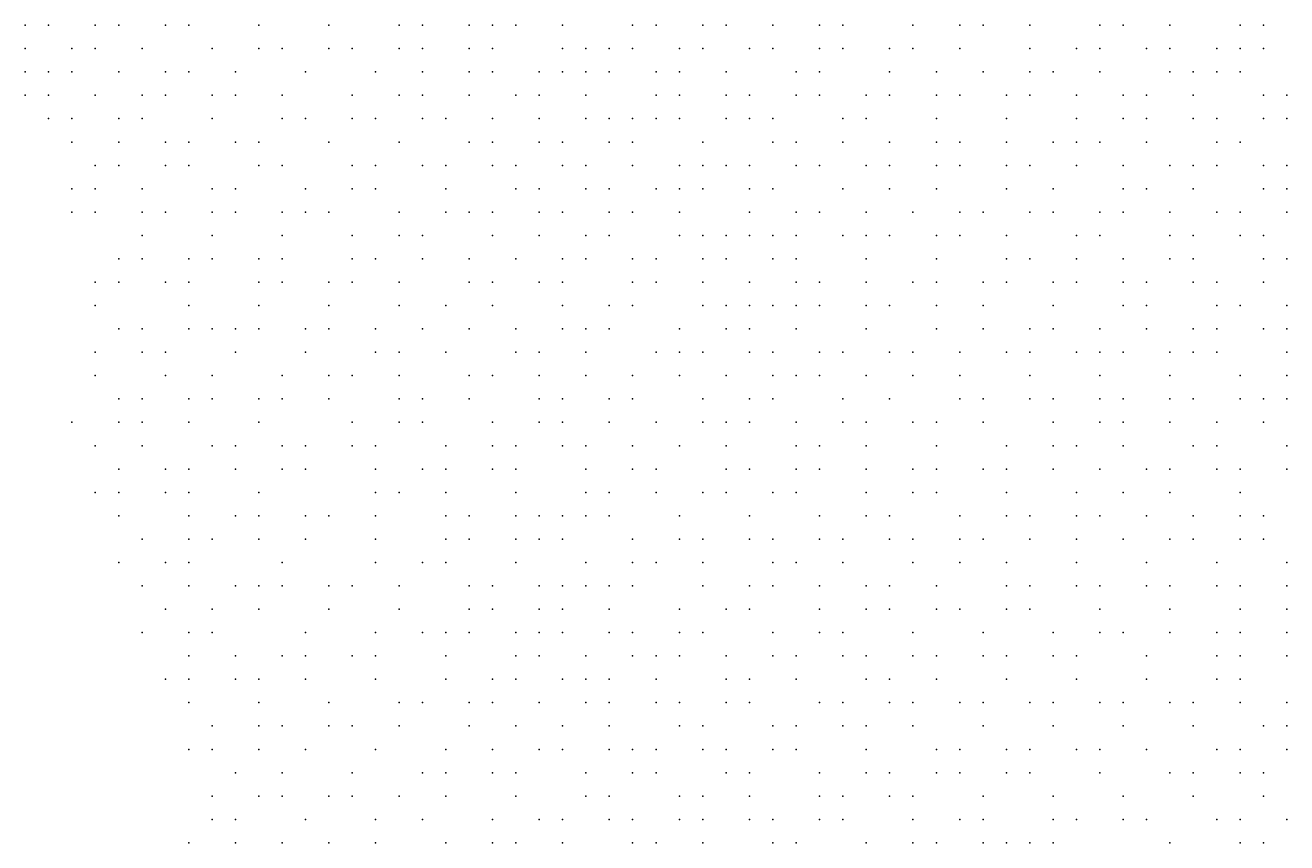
# Model space of a CAD drawing. Extents: x 429 to 793, y 817 to 1241.
# Drawn here: x 439.59 to 479.01, y 1029.04 to 1054.59 of the extents above; entities that cross this region are included whole.
import ezdxf

# ---------------------------------------------------------------- set-up
doc = ezdxf.new("R2010")
doc.units = 0

msp = doc.modelspace()

# ---------------------------------------------------------------- linework, layer by layer
for p in [(439.59, 1054.59, 30.142), (440.32, 1054.59, 32.206), (441.78, 1054.59, 35.202), (442.51, 1054.59, 36.44), (443.97, 1054.59, 39.852), (444.7, 1054.59, 42.499), (446.89, 1054.59, 68.134), (449.08, 1054.59, 92.503), (451.27, 1054.59, 105.931), (452, 1054.59, 109.482), (453.46, 1054.59, 115.872), (454.19, 1054.59, 118.428), (454.92, 1054.59, 121.093), (456.38, 1054.59, 126.375), (458.57, 1054.59, 133.425), (459.3, 1054.59, 134.99), (460.76, 1054.59, 139.335), (461.49, 1054.59, 140.827), (462.95, 1054.59, 144.345), (464.41, 1054.59, 147.423), (465.14, 1054.59, 149.197), (467.33, 1054.59, 153.945), (468.79, 1054.59, 157.038), (469.52, 1054.59, 158.448), (470.98, 1054.59, 160.71), (473.17, 1054.59, 164.173), (473.9, 1054.59, 165.513), (475.36, 1054.59, 167.505), (477.55, 1054.59, 170.467), (478.28, 1054.59, 171.21), (439.59, 1053.86, 30.195), (441.05, 1053.86, 33.421), (441.78, 1053.86, 35.164), (443.24, 1053.86, 37.94), (445.43, 1053.86, 46.12), (446.89, 1053.86, 67.22), (447.62, 1053.86, 76.2), (449.08, 1053.86, 91.58), (449.81, 1053.86, 96.718), (451.27, 1053.86, 105.698), (452, 1053.86, 109.245), (453.46, 1053.86, 115.498), (454.19, 1053.86, 117.921), (456.38, 1053.86, 126.02), (457.11, 1053.86, 128.75), (457.84, 1053.86, 130.515), (458.57, 1053.86, 132.935), (460.03, 1053.86, 137.323), (460.76, 1053.86, 138.875), (462.22, 1053.86, 142.922), (462.95, 1053.86, 144.703), (464.41, 1053.86, 148.18), (465.14, 1053.86, 149.775), (466.6, 1053.86, 152.586), (467.33, 1053.86, 154.52), (468.79, 1053.86, 156.658), (470.98, 1053.86, 160.991), (472.44, 1053.86, 163.4), (473.17, 1053.86, 164.62), (474.63, 1053.86, 166.793), (475.36, 1053.86, 167.423), (476.82, 1053.86, 169.865), (477.55, 1053.86, 170.538), (478.28, 1053.86, 171.82), (439.59, 1053.13, 30.247), (440.32, 1053.13, 32.281), (441.05, 1053.13, 34.014), (442.51, 1053.13, 36.723), (443.97, 1053.13, 40.205), (444.7, 1053.13, 42.513), (446.16, 1053.13, 51.762), (448.35, 1053.13, 84.185), (450.54, 1053.13, 100.655), (452, 1053.13, 107.91), (453.46, 1053.13, 115.245), (454.19, 1053.13, 117.674), (455.65, 1053.13, 123.257), (456.38, 1053.13, 125.898), (457.11, 1053.13, 128.261), (457.84, 1053.13, 130.093), (459.3, 1053.13, 134.51), (460.03, 1053.13, 137.023), (461.49, 1053.13, 141.2), (463.68, 1053.13, 146.115), (464.41, 1053.13, 147.74), (466.6, 1053.13, 152.618), (468.06, 1053.13, 155.843), (469.52, 1053.13, 158.068), (470.98, 1053.13, 160.808), (471.71, 1053.13, 162.373), (473.17, 1053.13, 164.46), (475.36, 1053.13, 167.89), (476.09, 1053.13, 168.52), (476.82, 1053.13, 169.28), (477.55, 1053.13, 170.937), (439.59, 1052.4, 30.3), (440.32, 1052.4, 32.318), (441.78, 1052.4, 35.05), (443.24, 1052.4, 37.71), (443.97, 1052.4, 40.213), (445.43, 1052.4, 45.774), (446.16, 1052.4, 50.136), (447.62, 1052.4, 74.213), (449.81, 1052.4, 95.33), (451.27, 1052.4, 104.118), (452, 1052.4, 108.044), (453.46, 1052.4, 114.486), (454.92, 1052.4, 120.363), (455.65, 1052.4, 122.949), (457.11, 1052.4, 128.04), (459.3, 1052.4, 135.048), (460.03, 1052.4, 136.783), (461.49, 1052.4, 140.963), (462.22, 1052.4, 142.725), (463.68, 1052.4, 146.002), (464.41, 1052.4, 148.246), (465.87, 1052.4, 150.717), (466.6, 1052.4, 152.405), (468.06, 1052.4, 155.533), (468.79, 1052.4, 156.963), (470.25, 1052.4, 159.963), (470.98, 1052.4, 160.84), (472.44, 1052.4, 163.54), (473.9, 1052.4, 165.68), (474.63, 1052.4, 167.02), (476.09, 1052.4, 169.147), (478.28, 1052.4, 171.547), (479.01, 1052.4, 173.04), (440.32, 1051.67, 32.06), (441.05, 1051.67, 33.66), (442.51, 1051.67, 36.523), (443.24, 1051.67, 37.977), (445.43, 1051.67, 45.767), (447.62, 1051.67, 74.06), (448.35, 1051.67, 82.05), (449.81, 1051.67, 94.406), (450.54, 1051.67, 99.418), (452, 1051.67, 107.418), (452.73, 1051.67, 110.704), (454.19, 1051.67, 117.457), (455.65, 1051.67, 122.702), (457.11, 1051.67, 127.857), (457.84, 1051.67, 129.62), (458.57, 1051.67, 132.345), (459.3, 1051.67, 134.565), (460.03, 1051.67, 136.603), (461.49, 1051.67, 140.727), (462.22, 1051.67, 142.375), (462.95, 1051.67, 144.017), (465.14, 1051.67, 149.756), (465.87, 1051.67, 151.243), (468.06, 1051.67, 155.32), (470.25, 1051.67, 159.767), (472.44, 1051.67, 163.332), (473.9, 1051.67, 165.52), (474.63, 1051.67, 166.8), (476.09, 1051.67, 169), (476.82, 1051.67, 170.063), (478.28, 1051.67, 172.16), (479.01, 1051.67, 172.917), (441.05, 1050.94, 33.905), (442.51, 1050.94, 36.547), (443.97, 1050.94, 39.48), (444.7, 1050.94, 41.743), (446.16, 1050.94, 51.397), (446.89, 1050.94, 62.288), (449.08, 1050.94, 87.14), (451.27, 1050.94, 103.31), (453.46, 1050.94, 113.532), (454.19, 1050.94, 117.223), (455.65, 1050.94, 122.287), (456.38, 1050.94, 124.92), (457.84, 1050.94, 129.316), (458.57, 1050.94, 131.99), (460.76, 1050.94, 138.82), (462.95, 1050.94, 144.533), (463.68, 1050.94, 146.305), (465.14, 1050.94, 149.542), (466.6, 1050.94, 152.67), (468.06, 1050.94, 155.832), (468.79, 1050.94, 157.267), (470.25, 1050.94, 159.57), (471.71, 1050.94, 162.5), (472.44, 1050.94, 163.594), (473.17, 1050.94, 164.673), (474.63, 1050.94, 166.72), (476.82, 1050.94, 170.4), (477.55, 1050.94, 171.28), (441.78, 1050.21, 34.885), (442.51, 1050.21, 35.835), (443.97, 1050.21, 39.485), (444.7, 1050.21, 40.995), (446.89, 1050.21, 61.31), (447.62, 1050.21, 71.604), (449.81, 1050.21, 93.033), (450.54, 1050.21, 97.288), (452, 1050.21, 106.693), (452.73, 1050.21, 110.115), (454.19, 1050.21, 116.732), (454.92, 1050.21, 119.42), (456.38, 1050.21, 124.802), (457.11, 1050.21, 127.31), (458.57, 1050.21, 132.014), (460.03, 1050.21, 135.902), (460.76, 1050.21, 138.59), (461.49, 1050.21, 140.26), (462.22, 1050.21, 142.556), (463.68, 1050.21, 146.075), (464.41, 1050.21, 147.592), (465.87, 1050.21, 151.295), (466.6, 1050.21, 152.51), (468.06, 1050.21, 155.628), (468.79, 1050.21, 157.063), (470.25, 1050.21, 159.377), (470.98, 1050.21, 160.94), (472.44, 1050.21, 163.65), (473.9, 1050.21, 165.819), (475.36, 1050.21, 167.92), (476.09, 1050.21, 169.467), (476.82, 1050.21, 170.253), (478.28, 1050.21, 172.069), (479.01, 1050.21, 173.397), (441.05, 1049.48, 32.985), (441.78, 1049.48, 34.9), (443.24, 1049.48, 37.305), (445.43, 1049.48, 44.202), (446.16, 1049.48, 50.734), (448.35, 1049.48, 78.064), (449.81, 1049.48, 91.925), (450.54, 1049.48, 97.085), (452.73, 1049.48, 109.448), (454.92, 1049.48, 119.177), (455.65, 1049.48, 121.82), (457.11, 1049.48, 127.057), (457.84, 1049.48, 128.89), (459.3, 1049.48, 134.107), (460.03, 1049.48, 135.603), (460.76, 1049.48, 138.24), (462.22, 1049.48, 142.329), (462.95, 1049.48, 144.148), (465.14, 1049.48, 149.04), (466.6, 1049.48, 152.288), (468.06, 1049.48, 155.425), (470.25, 1049.48, 159.847), (471.71, 1049.48, 162.127), (473.9, 1049.48, 165.643), (474.63, 1049.48, 167.08), (476.09, 1049.48, 169.32), (478.28, 1049.48, 172.537), (479.01, 1049.48, 173.048), (441.05, 1048.75, 33), (441.78, 1048.75, 34.425), (443.24, 1048.75, 37.317), (443.97, 1048.75, 38.777), (445.43, 1048.75, 44.82), (446.16, 1048.75, 50.302), (447.62, 1048.75, 70.017), (448.35, 1048.75, 77.927), (449.08, 1048.75, 84.817), (451.27, 1048.75, 101.223), (452.73, 1048.75, 109.242), (453.46, 1048.75, 111.937), (454.19, 1048.75, 115.46), (455.65, 1048.75, 121.524), (456.38, 1048.75, 124.215), (457.84, 1048.75, 128.654), (458.57, 1048.75, 131.26), (460.03, 1048.75, 135.363), (462.22, 1048.75, 142.102), (463.68, 1048.75, 145.566), (464.41, 1048.75, 147.635), (465.87, 1048.75, 151.105), (467.33, 1048.75, 154.38), (468.79, 1048.75, 157.115), (469.52, 1048.75, 158.28), (470.98, 1048.75, 161.251), (471.71, 1048.75, 162.618), (473.17, 1048.75, 164.813), (473.9, 1048.75, 165.893), (475.36, 1048.75, 168.387), (476.82, 1048.75, 170.73), (477.55, 1048.75, 171.647), (479.01, 1048.75, 173.56), (443.24, 1048.02, 37.34), (445.43, 1048.02, 44.068), (447.62, 1048.02, 69.043), (449.81, 1048.02, 90.817), (451.27, 1048.02, 100.098), (452, 1048.02, 104.517), (454.19, 1048.02, 115.24), (455.65, 1048.02, 120.543), (457.11, 1048.02, 126.602), (457.84, 1048.02, 128.421), (460.03, 1048.02, 135.96), (460.76, 1048.02, 137.76), (461.49, 1048.02, 140.333), (462.22, 1048.02, 141.811), (462.95, 1048.02, 143.637), (463.68, 1048.02, 145.342), (465.14, 1048.02, 149.397), (465.87, 1048.02, 150.997), (466.6, 1048.02, 152.59), (468.06, 1048.02, 155.723), (468.79, 1048.02, 157.148), (470.25, 1048.02, 159.538), (472.44, 1048.02, 163.923), (473.17, 1048.02, 165.088), (475.36, 1048.02, 168.54), (476.09, 1048.02, 169.17), (477.55, 1048.02, 171.572), (478.28, 1048.02, 172.27), (442.51, 1047.29, 35.312), (443.24, 1047.29, 37.051), (444.7, 1047.29, 41.186), (445.43, 1047.29, 44.078), (446.89, 1047.29, 57.432), (447.62, 1047.29, 67.162), (449.81, 1047.29, 88.87), (450.54, 1047.29, 94.013), (452, 1047.29, 103.576), (453.46, 1047.29, 111.293), (454.92, 1047.29, 117.607), (456.38, 1047.29, 123.47), (457.11, 1047.29, 126.423), (458.57, 1047.29, 130.56), (459.3, 1047.29, 133.137), (460.76, 1047.29, 137.52), (461.49, 1047.29, 140.092), (462.95, 1047.29, 143.911), (463.68, 1047.29, 145.94), (465.87, 1047.29, 150.78), (468.06, 1047.29, 155.51), (470.25, 1047.29, 159.983), (470.98, 1047.29, 160.826), (472.44, 1047.29, 163.592), (473.9, 1047.29, 166.387), (475.36, 1047.29, 168.057), (476.09, 1047.29, 169.64), (478.28, 1047.29, 172.873), (479.01, 1047.29, 173.758), (441.78, 1046.56, 33.598), (442.51, 1046.56, 35.18), (443.97, 1046.56, 38.239), (444.7, 1046.56, 41.062), (446.89, 1046.56, 56.487), (447.62, 1046.56, 66.23), (449.08, 1046.56, 81.87), (449.81, 1046.56, 88.366), (451.27, 1046.56, 98.895), (453.46, 1046.56, 110.259), (454.19, 1046.56, 114.053), (455.65, 1046.56, 120.358), (456.38, 1046.56, 122.708), (458.57, 1046.56, 130.588), (459.3, 1046.56, 132.92), (460.76, 1046.56, 137.17), (462.22, 1046.56, 141.398), (463.68, 1046.56, 145.473), (464.41, 1046.56, 147.1), (465.87, 1046.56, 150.445), (467.33, 1046.56, 153.622), (468.06, 1046.56, 155.303), (469.52, 1046.56, 158.38), (470.25, 1046.56, 159.78), (471.71, 1046.56, 162.492), (472.44, 1046.56, 163.402), (473.9, 1046.56, 166.203), (474.63, 1046.56, 166.907), (476.09, 1046.56, 169.48), (476.82, 1046.56, 170.26), (478.28, 1046.56, 172.723), (441.78, 1045.83, 33.75), (444.7, 1045.83, 40.325), (446.89, 1045.83, 55.583), (449.08, 1045.83, 80.81), (451.27, 1045.83, 97.743), (452.73, 1045.83, 106.578), (454.19, 1045.83, 113.829), (456.38, 1045.83, 122.254), (457.84, 1045.83, 127.647), (458.57, 1045.83, 130.08), (460.76, 1045.83, 137.053), (461.49, 1045.83, 139.371), (462.22, 1045.83, 141.165), (462.95, 1045.83, 143.705), (463.68, 1045.83, 145.24), (464.41, 1045.83, 146.983), (465.87, 1045.83, 150.468), (466.6, 1045.83, 152.678), (468.06, 1045.83, 154.89), (469.52, 1045.83, 158.66), (471.71, 1045.83, 162.535), (473.9, 1045.83, 166.02), (474.63, 1045.83, 167.52), (476.82, 1045.83, 170.57), (477.55, 1045.83, 171.82), (479.01, 1045.83, 174.08), (442.51, 1045.1, 34.48), (443.24, 1045.1, 35.92), (444.7, 1045.1, 40.333), (445.43, 1045.1, 43.343), (446.16, 1045.1, 47.547), (446.89, 1045.1, 54.842), (448.35, 1045.1, 72.245), (449.08, 1045.1, 79.89), (450.54, 1045.1, 91.835), (452, 1045.1, 101.623), (453.46, 1045.1, 109.198), (454.92, 1045.1, 115.968), (456.38, 1045.1, 122.027), (457.11, 1045.1, 124.647), (457.84, 1045.1, 127.243), (460.03, 1045.1, 135.023), (461.49, 1045.1, 139.155), (462.22, 1045.1, 140.935), (463.68, 1045.1, 145.013), (465.87, 1045.1, 150.741), (468.06, 1045.1, 155.612), (469.52, 1045.1, 158.482), (470.98, 1045.1, 160.787), (471.71, 1045.1, 162.26), (473.17, 1045.1, 165.215), (474.63, 1045.1, 167.353), (476.09, 1045.1, 169.933), (476.82, 1045.1, 170.72), (478.28, 1045.1, 172.71), (479.01, 1045.1, 173.93), (441.78, 1044.37, 33.055), (443.24, 1044.37, 35.943), (443.97, 1044.37, 37.385), (446.16, 1044.37, 46.655), (448.35, 1044.37, 71.531), (450.54, 1044.37, 90.805), (451.27, 1044.37, 95.927), (452.73, 1044.37, 104.812), (454.92, 1044.37, 115.745), (455.65, 1044.37, 118.378), (457.11, 1044.37, 124.42), (459.3, 1044.37, 132.202), (460.03, 1044.37, 134.787), (460.76, 1044.37, 136.848), (462.22, 1044.37, 140.705), (462.95, 1044.37, 143.25), (464.41, 1044.37, 146.78), (465.14, 1044.37, 148.847), (466.6, 1044.37, 152.233), (467.33, 1044.37, 153.658), (468.79, 1044.37, 156.838), (470.25, 1044.37, 159.887), (470.98, 1044.37, 161.277), (472.44, 1044.37, 163.523), (473.17, 1044.37, 165.26), (473.9, 1044.37, 166.373), (475.36, 1044.37, 168.328), (476.09, 1044.37, 169.767), (476.82, 1044.37, 170.875), (479.01, 1044.37, 173.78), (441.78, 1043.64, 32.278), (443.97, 1043.64, 37.407), (445.43, 1043.64, 42.623), (447.62, 1043.64, 62.443), (449.08, 1043.64, 77.885), (449.81, 1043.64, 83.786), (451.27, 1043.64, 94.74), (453.46, 1043.64, 108.153), (454.19, 1043.64, 112.097), (455.65, 1043.64, 118.155), (457.11, 1043.64, 124.187), (458.57, 1043.64, 129.382), (460.03, 1043.64, 134.55), (461.49, 1043.64, 138.679), (462.95, 1043.64, 142.52), (463.68, 1043.64, 145.3), (464.41, 1043.64, 147.052), (465.87, 1043.64, 150.242), (467.33, 1043.64, 153.49), (468.79, 1043.64, 156.622), (470.98, 1043.64, 161.055), (473.17, 1043.64, 164.69), (475.36, 1043.64, 168.813), (477.55, 1043.64, 172.103), (479.01, 1043.64, 174.147), (442.51, 1042.91, 33.812), (443.24, 1042.91, 35.267), (444.7, 1042.91, 38.182), (445.43, 1042.91, 41.923), (446.89, 1042.91, 52.898), (447.62, 1042.91, 61.542), (449.08, 1042.91, 76.948), (451.27, 1042.91, 94.66), (452, 1042.91, 98.785), (453.46, 1042.91, 107.19), (455.65, 1042.91, 117.697), (456.38, 1042.91, 120.54), (457.84, 1042.91, 126.498), (458.57, 1042.91, 129.155), (460.76, 1042.91, 135.995), (462.22, 1042.91, 141), (462.95, 1042.91, 143.04), (465.14, 1042.91, 148.337), (466.6, 1042.91, 152.058), (468.79, 1042.91, 157.13), (469.52, 1042.91, 157.835), (470.98, 1042.91, 160.841), (471.71, 1042.91, 162.443), (473.17, 1042.91, 164.597), (473.9, 1042.91, 166.04), (475.36, 1042.91, 168.647), (476.09, 1042.91, 169.433), (477.55, 1042.91, 171.95), (478.28, 1042.91, 172.866), (479.01, 1042.91, 173.993), (441.05, 1042.18, 29.93), (442.51, 1042.18, 33.1), (443.24, 1042.18, 34.555), (444.7, 1042.18, 37.48), (446.89, 1042.18, 52.02), (449.81, 1042.18, 81.865), (451.27, 1042.18, 93.605), (452, 1042.18, 98.615), (454.19, 1042.18, 110.668), (455.65, 1042.18, 117.484), (456.38, 1042.18, 120.327), (457.84, 1042.18, 126.265), (459.3, 1042.18, 131.51), (460.76, 1042.18, 135.648), (461.49, 1042.18, 137.966), (462.22, 1042.18, 140.76), (463.68, 1042.18, 144.851), (465.14, 1042.18, 148.608), (465.87, 1042.18, 149.853), (467.33, 1042.18, 153.783), (468.06, 1042.18, 155.36), (469.52, 1042.18, 158.087), (471.71, 1042.18, 162.247), (473.17, 1042.18, 165.132), (473.9, 1042.18, 166.417), (475.36, 1042.18, 168.94), (476.82, 1042.18, 170.85), (478.28, 1042.18, 173.323), (441.78, 1041.45, 31.007), (443.24, 1041.45, 34.27), (445.43, 1041.45, 41.29), (446.16, 1041.45, 45.097), (447.62, 1041.45, 59.758), (448.35, 1041.45, 68.464), (449.81, 1041.45, 80.97), (450.54, 1041.45, 87.69), (452.73, 1041.45, 101.82), (454.19, 1041.45, 109.66), (454.92, 1041.45, 113.858), (456.38, 1041.45, 120.113), (457.11, 1041.45, 122.654), (458.57, 1041.45, 128.688), (460.03, 1041.45, 132.778), (461.49, 1041.45, 137.736), (463.68, 1041.45, 144.618), (464.41, 1041.45, 146.307), (465.87, 1041.45, 150.373), (468.06, 1041.45, 155.025), (470.25, 1041.45, 159.743), (471.71, 1041.45, 162.05), (472.44, 1041.45, 163.432), (473.9, 1041.45, 166.23), (476.09, 1041.45, 170.037), (476.82, 1041.45, 170.673), (479.01, 1041.45, 173.92), (442.51, 1040.72, 32.068), (443.97, 1040.72, 35.318), (444.7, 1040.72, 37.798), (446.16, 1040.72, 44.627), (447.62, 1040.72, 58.88), (448.35, 1040.72, 66.525), (450.54, 1040.72, 86.737), (452, 1040.72, 96.567), (452.73, 1040.72, 100.75), (454.19, 1040.72, 109.47), (454.92, 1040.72, 112.88), (457.11, 1040.72, 122.438), (458.57, 1040.72, 127.5), (459.3, 1040.72, 130.03), (461.49, 1040.72, 137.753), (462.22, 1040.72, 140.3), (463.68, 1040.72, 144.139), (464.41, 1040.72, 145.899), (465.87, 1040.72, 150.137), (467.33, 1040.72, 153.33), (468.06, 1040.72, 154.548), (469.52, 1040.72, 157.91), (470.25, 1040.72, 159.537), (471.71, 1040.72, 162.55), (473.17, 1040.72, 164.599), (474.63, 1040.72, 167.271), (475.36, 1040.72, 168.91), (476.82, 1040.72, 171.033), (477.55, 1040.72, 172.22), (479.01, 1040.72, 174.217), (441.78, 1039.99, 30.043), (442.51, 1039.99, 32.083), (443.97, 1039.99, 34.605), (444.7, 1039.99, 36.807), (446.89, 1039.99, 50.375), (450.54, 1039.99, 85.024), (451.27, 1039.99, 90.72), (452.73, 1039.99, 100.662), (454.92, 1039.99, 111.883), (457.11, 1039.99, 121.538), (457.84, 1039.99, 124.645), (459.3, 1039.99, 130.565), (460.76, 1039.99, 134.947), (461.49, 1039.99, 137.516), (462.95, 1039.99, 141.615), (463.68, 1039.99, 143.906), (465.87, 1039.99, 149.9), (467.33, 1039.99, 153.1), (468.06, 1039.99, 155.042), (470.25, 1039.99, 159.33), (472.44, 1039.99, 163.718), (473.9, 1039.99, 166.425), (475.36, 1039.99, 168.727), (477.55, 1039.99, 171.887), (442.51, 1039.26, 30.85), (444.7, 1039.26, 36.09), (446.16, 1039.26, 43.032), (446.89, 1039.26, 49.55), (448.35, 1039.26, 65.59), (449.08, 1039.26, 71.626), (450.54, 1039.26, 84.787), (452.73, 1039.26, 99.428), (453.46, 1039.26, 104.244), (454.92, 1039.26, 111.49), (455.65, 1039.26, 115.022), (456.38, 1039.26, 118.45), (457.11, 1039.26, 121.043), (457.84, 1039.26, 124.53), (460.03, 1039.26, 132.145), (462.22, 1039.26, 139.597), (464.41, 1039.26, 145.432), (465.87, 1039.26, 149.677), (466.6, 1039.26, 151.414), (468.79, 1039.26, 156.037), (470.25, 1039.26, 159.586), (470.98, 1039.26, 160.758), (472.44, 1039.26, 163.525), (473.17, 1039.26, 164.9), (474.63, 1039.26, 167.557), (476.09, 1039.26, 169.583), (477.55, 1039.26, 172.038), (478.28, 1039.26, 173.196), (443.24, 1038.53, 32.602), (444.7, 1038.53, 35.528), (445.43, 1038.53, 38.347), (446.89, 1038.53, 47.962), (448.35, 1038.53, 63.875), (450.54, 1038.53, 82.95), (452.73, 1038.53, 98.617), (453.46, 1038.53, 102.868), (454.92, 1038.53, 110.59), (455.65, 1038.53, 113.875), (456.38, 1038.53, 117.728), (458.57, 1038.53, 126.526), (460.03, 1038.53, 131.915), (460.76, 1038.53, 134.365), (462.22, 1038.53, 139.36), (462.95, 1038.53, 141.14), (464.41, 1038.53, 145.137), (465.14, 1038.53, 147.71), (466.6, 1038.53, 150.937), (467.33, 1038.53, 152.643), (468.79, 1038.53, 156.525), (469.52, 1038.53, 157.955), (470.98, 1038.53, 160.302), (472.44, 1038.53, 163.205), (473.9, 1038.53, 166.028), (475.36, 1038.53, 168.173), (476.09, 1038.53, 169.96), (477.55, 1038.53, 171.862), (478.28, 1038.53, 173.019), (442.51, 1037.8, 30.225), (443.97, 1037.8, 33.26), (444.7, 1037.8, 36.15), (447.62, 1037.8, 54.66), (450.54, 1037.8, 82.07), (452, 1037.8, 92.767), (452.73, 1037.8, 97.823), (454.92, 1037.8, 110.295), (457.11, 1037.8, 119.607), (458.57, 1037.8, 125.53), (459.3, 1037.8, 129.127), (460.76, 1037.8, 134.02), (462.95, 1037.8, 140.9), (463.68, 1037.8, 143.2), (465.14, 1037.8, 147.217), (467.33, 1037.8, 153.152), (468.79, 1037.8, 156.065), (470.25, 1037.8, 159.378), (472.44, 1037.8, 163.097), (474.63, 1037.8, 167.167), (476.82, 1037.8, 170.567), (479.01, 1037.8, 173.843), (443.24, 1037.07, 31.486), (444.7, 1037.07, 35.026), (446.16, 1037.07, 41.092), (446.89, 1037.07, 46.427), (447.62, 1037.07, 53.84), (449.08, 1037.07, 69.588), (449.81, 1037.07, 75.37), (451.27, 1037.07, 86.035), (453.46, 1037.07, 101.66), (454.19, 1037.07, 104.987), (455.65, 1037.07, 112.632), (456.38, 1037.07, 116.088), (457.11, 1037.07, 119.398), (457.84, 1037.07, 122.727), (458.57, 1037.07, 125.317), (460.76, 1037.07, 133.524), (462.22, 1037.07, 138.123), (462.95, 1037.07, 140.555), (464.41, 1037.07, 144.72), (465.87, 1037.07, 148.75), (466.6, 1037.07, 150.355), (468.06, 1037.07, 154.395), (470.25, 1037.07, 159.159), (470.98, 1037.07, 160.522), (472.44, 1037.07, 163.57), (473.17, 1037.07, 164.26), (474.63, 1037.07, 166.963), (475.36, 1037.07, 168.583), (476.82, 1037.07, 170.862), (477.55, 1037.07, 171.953), (479.01, 1037.07, 173.819), (443.97, 1036.34, 32.612), (445.43, 1036.34, 36.27), (446.89, 1036.34, 45.663), (449.08, 1036.34, 68.73), (451.27, 1036.34, 85.14), (453.46, 1036.34, 99.89), (454.19, 1036.34, 104.82), (455.65, 1036.34, 112.478), (456.38, 1036.34, 115.829), (457.84, 1036.34, 122.514), (460.03, 1036.34, 130.215), (461.49, 1036.34, 136.173), (462.22, 1036.34, 137.89), (464.41, 1036.34, 144.489), (465.87, 1036.34, 148.51), (466.6, 1036.34, 150.917), (468.06, 1036.34, 154.159), (468.79, 1036.34, 155.848), (470.25, 1036.34, 158.936), (470.98, 1036.34, 160.305), (473.17, 1036.34, 164.732), (475.36, 1036.34, 168.38), (477.55, 1036.34, 171.767), (479.01, 1036.34, 174.257), (443.24, 1035.61, 30.44), (444.7, 1035.61, 33.407), (445.43, 1035.61, 35.605), (448.35, 1035.61, 60.45), (450.54, 1035.61, 79.296), (452, 1035.61, 89.955), (452.73, 1035.61, 94.743), (453.46, 1035.61, 99.67), (454.92, 1035.61, 107.99), (455.65, 1035.61, 111.33), (456.38, 1035.61, 114.84), (457.84, 1035.61, 121.547), (458.57, 1035.61, 124.107), (460.03, 1035.61, 130.262), (460.76, 1035.61, 132.545), (462.95, 1035.61, 139.707), (464.41, 1035.61, 144.256), (465.14, 1035.61, 146.645), (467.33, 1035.61, 152.217), (469.52, 1035.61, 156.987), (471.71, 1035.61, 161.545), (473.17, 1035.61, 164.68), (473.9, 1035.61, 165.881), (475.36, 1035.61, 168.43), (476.82, 1035.61, 170.933), (477.55, 1035.61, 171.58), (479.01, 1035.61, 174.073), (444.7, 1034.88, 32.867), (446.16, 1034.88, 38.13), (447.62, 1034.88, 51.468), (448.35, 1034.88, 60.114), (449.81, 1034.88, 72.695), (450.54, 1034.88, 78.437), (452.73, 1034.88, 93.838), (454.92, 1034.88, 107.026), (455.65, 1034.88, 110.36), (457.11, 1034.88, 117.97), (458.57, 1034.88, 123.837), (459.3, 1034.88, 126.445), (460.03, 1034.88, 129.775), (461.49, 1034.88, 134.87), (462.95, 1034.88, 140.23), (463.68, 1034.88, 142.327), (465.14, 1034.88, 146.295), (465.87, 1034.88, 148.777), (467.33, 1034.88, 152.042), (468.06, 1034.88, 153.692), (469.52, 1034.88, 156.75), (470.25, 1034.88, 158.714), (471.71, 1034.88, 161.378), (472.44, 1034.88, 162.935), (474.63, 1034.88, 167.163), (476.82, 1034.88, 170.737), (477.55, 1034.88, 172.108), (479.01, 1034.88, 173.89), (443.97, 1034.15, 30.58), (444.7, 1034.15, 32.755), (446.16, 1034.15, 37.85), (446.89, 1034.15, 41.754), (448.35, 1034.15, 58.013), (450.54, 1034.15, 77.69), (452.73, 1034.15, 92.88), (454.19, 1034.15, 102.692), (454.92, 1034.15, 106.849), (456.38, 1034.15, 113.497), (457.11, 1034.15, 116.81), (457.84, 1034.15, 120.282), (459.3, 1034.15, 126.496), (461.49, 1034.15, 134.417), (462.22, 1034.15, 136.953), (463.68, 1034.15, 142.023), (465.87, 1034.15, 148.552), (466.6, 1034.15, 150.271), (468.06, 1034.15, 153.401), (470.25, 1034.15, 158.725), (472.44, 1034.15, 162.656), (474.63, 1034.15, 166.963), (476.82, 1034.15, 170.54), (477.55, 1034.15, 171.957), (444.7, 1033.42, 32.1), (446.89, 1033.42, 40.182), (449.08, 1033.42, 65.327), (451.27, 1033.42, 82.278), (452, 1033.42, 87.271), (453.46, 1033.42, 96.899), (454.19, 1033.42, 101.662), (455.65, 1033.42, 109.03), (457.11, 1033.42, 116.62), (457.84, 1033.42, 120.078), (459.3, 1033.42, 125.785), (460.03, 1033.42, 128.328), (461.49, 1033.42, 134.19), (462.22, 1033.42, 136.727), (464.41, 1033.42, 143.482), (465.14, 1033.42, 146.31), (466.6, 1033.42, 150.038), (467.33, 1033.42, 151.518), (468.79, 1033.42, 155.393), (469.52, 1033.42, 157.057), (470.98, 1033.42, 160.16), (471.71, 1033.42, 161.56), (473.17, 1033.42, 164.023), (473.9, 1033.42, 165.927), (475.36, 1033.42, 167.925), (476.09, 1033.42, 169.39), (477.55, 1033.42, 171.77), (479.01, 1033.42, 173.517), (445.43, 1032.69, 32.922), (446.89, 1032.69, 38.69), (447.62, 1032.69, 47.51), (449.08, 1032.69, 64.5), (449.81, 1032.69, 70.14), (451.27, 1032.69, 81.407), (453.46, 1032.69, 95.89), (454.92, 1032.69, 104.779), (456.38, 1032.69, 112.347), (457.84, 1032.69, 118.955), (460.03, 1032.69, 128.105), (460.76, 1032.69, 131.409), (462.95, 1032.69, 139.022), (463.68, 1032.69, 141.301), (465.14, 1032.69, 145.565), (465.87, 1032.69, 147.317), (467.33, 1032.69, 151.763), (469.52, 1032.69, 156.823), (471.71, 1032.69, 161.091), (473.9, 1032.69, 165.703), (476.09, 1032.69, 169.46), (478.28, 1032.69, 172.695), (479.01, 1032.69, 173.86), (444.7, 1031.96, 30.845), (445.43, 1031.96, 32.745), (446.89, 1031.96, 38.01), (448.35, 1031.96, 55.62), (450.54, 1031.96, 74.907), (452.73, 1031.96, 90.153), (454.19, 1031.96, 99.727), (455.65, 1031.96, 107.878), (456.38, 1031.96, 111.247), (457.84, 1031.96, 117.932), (458.57, 1031.96, 121.285), (459.3, 1031.96, 124.592), (460.76, 1031.96, 130.43), (461.49, 1031.96, 132.962), (462.95, 1031.96, 138.795), (463.68, 1031.96, 141.068), (465.87, 1031.96, 147.569), (468.06, 1031.96, 153.483), (468.79, 1031.96, 155.037), (470.25, 1031.96, 158.02), (470.98, 1031.96, 159.687), (472.44, 1031.96, 162.72), (473.17, 1031.96, 164.103), (474.63, 1031.96, 166.588), (476.82, 1031.96, 170.577), (477.55, 1031.96, 171.363), (479.01, 1031.96, 173.66), (446.16, 1031.23, 34.663), (447.62, 1031.23, 44.387), (449.81, 1031.23, 69.102), (452, 1031.23, 84.453), (452.73, 1031.23, 89.493), (454.19, 1031.23, 98.82), (454.92, 1031.23, 102.723), (457.11, 1031.23, 114.272), (458.57, 1031.23, 121.079), (459.3, 1031.23, 124.383), (461.49, 1031.23, 132.732), (462.22, 1031.23, 135.26), (464.41, 1031.23, 142.585), (465.87, 1031.23, 147.333), (466.6, 1031.23, 149.061), (468.06, 1031.23, 153.237), (468.79, 1031.23, 154.79), (470.25, 1031.23, 158.01), (470.98, 1031.23, 159.45), (473.17, 1031.23, 163.87), (475.36, 1031.23, 167.707), (476.09, 1031.23, 169.042), (477.55, 1031.23, 171.157), (478.28, 1031.23, 172.295), (445.43, 1030.5, 31.04), (446.89, 1030.5, 36.65), (447.62, 1030.5, 41.235), (449.08, 1030.5, 61.417), (449.81, 1030.5, 67.642), (451.27, 1030.5, 78.772), (452.73, 1030.5, 88.295), (454.92, 1030.5, 101.855), (457.11, 1030.5, 113.367), (457.84, 1030.5, 116.627), (460.03, 1030.5, 126.7), (460.76, 1030.5, 129.003), (462.22, 1030.5, 134.548), (464.41, 1030.5, 142.285), (465.14, 1030.5, 144.85), (466.6, 1030.5, 148.824), (467.33, 1030.5, 150.538), (469.52, 1030.5, 156.097), (471.71, 1030.5, 160.717), (473.9, 1030.5, 164.78), (476.09, 1030.5, 168.825), (478.28, 1030.5, 171.978), (445.43, 1029.77, 31.137), (446.16, 1029.77, 32.727), (448.35, 1029.77, 52.53), (450.54, 1029.77, 73.175), (452, 1029.77, 82.695), (454.19, 1029.77, 96.91), (455.65, 1029.77, 104.925), (456.38, 1029.77, 109.098), (457.84, 1029.77, 116.443), (458.57, 1029.77, 119.71), (460.03, 1029.77, 125.502), (460.76, 1029.77, 128.948), (462.22, 1029.77, 134.588), (462.95, 1029.77, 137.147), (464.41, 1029.77, 142.045), (465.14, 1029.77, 144.116), (467.33, 1029.77, 150.302), (468.79, 1029.77, 154.418), (469.52, 1029.77, 155.61), (471.71, 1029.77, 160.335), (472.44, 1029.77, 161.727), (473.9, 1029.77, 164.533), (474.63, 1029.77, 166.433), (476.82, 1029.77, 169.937), (477.55, 1029.77, 171.225), (479.01, 1029.77, 173.307), (444.7, 1029.04, 29.163), (446.16, 1029.04, 32.196), (447.62, 1029.04, 38.743), (449.08, 1029.04, 59.718), (450.54, 1029.04, 71.55), (452.73, 1029.04, 87.34), (454.19, 1029.04, 95.996), (454.92, 1029.04, 100.683), (456.38, 1029.04, 108.03), (458.57, 1029.04, 118.7), (459.3, 1029.04, 122.075), (460.76, 1029.04, 128.728), (462.95, 1029.04, 136.868), (463.68, 1029.04, 139.377), (465.87, 1029.04, 145.873), (467.33, 1029.04, 150.306), (468.06, 1029.04, 152.27), (469.52, 1029.04, 155.37), (470.25, 1029.04, 156.915), (470.98, 1029.04, 159.158), (471.71, 1029.04, 160.085), (475.36, 1029.04, 167.02), (477.55, 1029.04, 170.513), (478.28, 1029.04, 172.31)]:
    msp.add_point(p)

doc.saveas('drawing.dxf')
